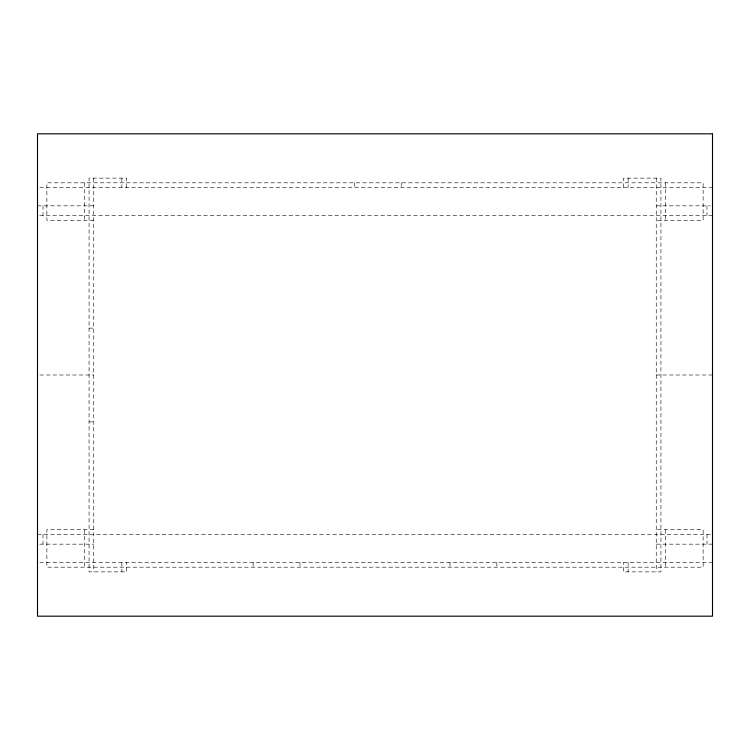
<?xml version="1.0" encoding="UTF-8"?>
<svg xmlns="http://www.w3.org/2000/svg" width="750" height="750" viewBox="0 0 750 750"><rect width="100%" height="100%" fill="white"/><g stroke="black" fill="none" stroke-linecap="round" stroke-linejoin="round"><path stroke-width="0.56" stroke-dasharray="3.75 2.81" d="M39.844 187.5L712.5 187.5M37.5 205.838L93.75 205.838M656.25 205.838L710.297 205.838M39.703 215.625L712.5 215.625M93.75 220.312L46.875 220.312L46.875 182.812L703.125 182.812L703.125 220.312L656.25 220.312M89.062 328.125L93.75 328.125M39.844 375L93.75 375M656.25 375L712.5 375M89.062 421.875L93.75 421.875M93.75 529.688L46.875 529.688L46.875 567.188L703.125 567.188L703.125 529.688L656.25 529.688M37.5 534.375L712.5 534.375M39.703 544.163L93.75 544.163M656.25 544.163L712.5 544.163M39.844 562.5L712.5 562.5M706.997 205.838L706.997 215.625M706.997 534.375L706.997 544.163M665.625 182.812L665.625 220.312M665.625 529.688L665.625 567.188M656.25 178.125L656.25 571.875M628.125 178.125L628.125 187.5M628.125 562.5L628.125 571.875M623.438 187.5L623.438 178.125L660.938 178.125L660.938 571.875L623.438 571.875L623.438 562.5M496.875 562.5L496.875 567.188M450 562.5L450 567.188M401.25 182.812L401.25 187.5M354.375 182.812L354.375 187.5M300 562.5L300 567.188M253.125 562.5L253.125 567.188M126.562 187.5L126.562 178.125L89.062 178.125L89.062 571.875L126.562 571.875L126.562 562.5M121.875 178.125L121.875 187.5M121.875 562.5L121.875 571.875M93.75 178.125L93.75 571.875M84.375 182.812L84.375 220.312M84.375 529.688L84.375 567.188M43.003 205.838L43.003 215.625M43.003 534.375L43.003 544.163"/><path stroke-width="1.12" d="M712.5 133.828L37.5 133.828L37.5 616.172L712.5 616.172L712.5 133.828"/></g></svg>
